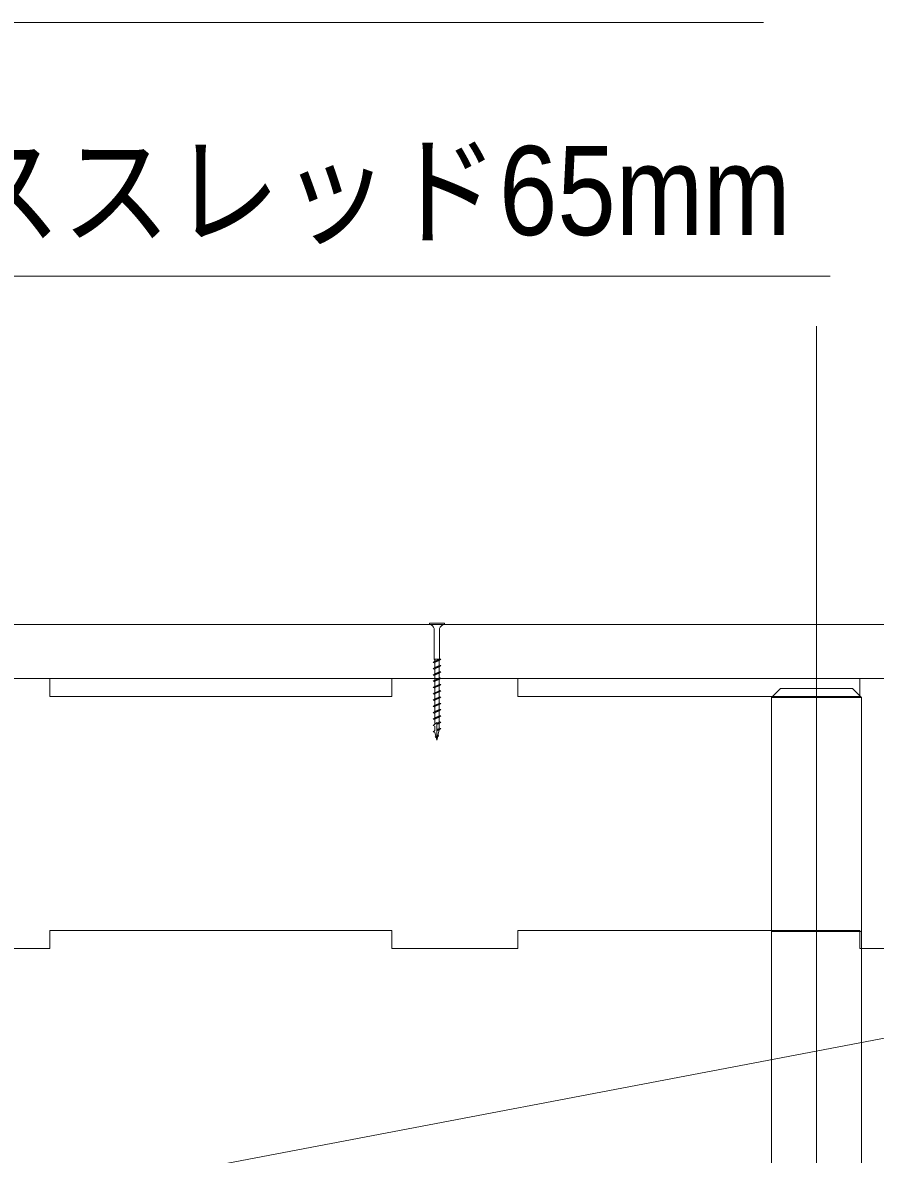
# Model space of a CAD drawing. Units: millimetres at full size, sheet at 1:20; details may follow other scales. Extents: x 0 to 5940, y 0 to 8400.
# Drawn here: x 2872 to 3346, y 2569 to 3198 of the extents above; entities that cross this region are included whole.
import ezdxf
from ezdxf.enums import TextEntityAlignment as Align

# ---------------------------------------------------------------- set-up
doc = ezdxf.new("R2010")
doc.units = ezdxf.units.MM
doc.header["$LTSCALE"] = 20
for name, color, linetype, lineweight in [('コーススレッド', 7, 'Continuous', 18), ('一般線', 7, 'Continuous', 20), ('床板材', 7, 'Continuous', 18), ('引出線', 7, 'Continuous', 13), ('角杭', 7, 'Continuous', 18)]:
    doc.layers.add(name, color=color, linetype=linetype, lineweight=lineweight)
doc.layers.add('文字', color=7, linetype='Continuous')
doc.styles.add('ＭＳ Ｐゴシック', font='')
doc.styles.get('ＭＳ Ｐゴシック').set_extended_font_data('MS PGothic')

msp = doc.modelspace()

# ---------------------------------------------------------------- linework, layer by layer
at = {"layer": 'コーススレッド'}
for p, q in [((3098.02, 2863.75), (3098.02, 2863.05)), ((3106.42, 2863.75), (3098.02, 2863.75)), ((3106.42, 2863.05), (3098.02, 2863.05)), ((3106.42, 2863.75), (3106.42, 2863.05)), ((3100.72, 2860.75), (3100.72, 2843.75)), ((3103.72, 2860.75), (3103.72, 2843.75)), ((3104.32, 2843.75), (3100.12, 2842)), ((3100.12, 2842), (3100.97, 2842.66)), ((3104.32, 2843.75), (3100.72, 2843.75)), ((3100.72, 2843.75), (3100.97, 2843.21)), ((3103.72, 2843.75), (3100.97, 2842.66)), ((3100.97, 2843.21), (3100.97, 2842.66)), ((3103.47, 2843.07), (3100.97, 2842.03)), ((3104.32, 2843.75), (3103.47, 2843.07)), ((3103.47, 2843.07), (3103.47, 2840.25)), ((3100.12, 2842), (3100.97, 2841.65)), ((3104.32, 2840.25), (3100.12, 2838.5)), ((3104.32, 2840.25), (3100.12, 2838.5)), ((3100.12, 2838.5), (3100.97, 2839.19)), ((3100.12, 2838.5), (3100.97, 2838.15)), ((3104.32, 2836.75), (3100.12, 2835)), ((3100.97, 2842.03), (3100.97, 2839.19)), ((3103.47, 2840.25), (3100.97, 2839.19)), ((3103.47, 2839.57), (3100.97, 2838.5)), ((3100.97, 2838.5), (3100.97, 2835.69)), ((3103.47, 2836.75), (3100.97, 2835.69)), ((3103.47, 2840.61), (3104.32, 2840.25)), ((3104.32, 2840.25), (3103.47, 2839.57)), ((3103.47, 2839.57), (3103.47, 2836.75)), ((3103.47, 2837.11), (3104.32, 2836.75)), ((3104.32, 2836.75), (3103.47, 2836.07)), ((3100.12, 2835), (3100.97, 2835.69)), ((3100.12, 2835), (3100.97, 2834.65)), ((3104.32, 2833.25), (3100.12, 2831.5)), ((3100.12, 2831.5), (3100.97, 2832.19)), ((3100.12, 2831.5), (3100.97, 2831.15)), ((3103.47, 2836.07), (3100.97, 2835)), ((3100.97, 2835), (3100.97, 2832.19)), ((3103.47, 2833.25), (3100.97, 2832.19)), ((3103.47, 2832.57), (3100.97, 2831.5)), ((3100.97, 2831.5), (3100.97, 2828.69)), ((3103.47, 2836.07), (3103.47, 2833.25)), ((3103.47, 2833.61), (3104.32, 2833.25)), ((3104.32, 2833.25), (3103.47, 2832.57)), ((3103.47, 2832.57), (3103.47, 2829.75)), ((3103.47, 2830.11), (3104.32, 2829.75)), ((3104.32, 2829.75), (3100.12, 2828)), ((3100.12, 2828), (3100.97, 2828.69)), ((3100.12, 2828), (3100.97, 2827.65)), ((3104.32, 2826.25), (3100.12, 2824.5)), ((3100.12, 2824.5), (3100.97, 2825.19)), ((3100.12, 2824.5), (3100.97, 2824.15)), ((3103.47, 2829.75), (3100.97, 2828.69)), ((3103.47, 2829.07), (3100.97, 2828)), ((3100.97, 2828), (3100.97, 2825.19)), ((3103.47, 2826.25), (3100.97, 2825.19)), ((3103.47, 2825.57), (3100.97, 2824.5)), ((3100.97, 2824.5), (3100.97, 2821.69)), ((3104.32, 2829.75), (3103.47, 2829.07)), ((3103.47, 2829.07), (3103.47, 2826.25)), ((3103.47, 2826.61), (3104.32, 2826.25)), ((3104.32, 2826.25), (3103.47, 2825.57)), ((3103.47, 2825.57), (3103.47, 2822.75)), ((3104.32, 2822.75), (3100.12, 2821)), ((3100.12, 2821), (3100.97, 2821.69)), ((3100.12, 2821), (3100.97, 2820.65)), ((3104.32, 2819.25), (3100.12, 2817.5)), ((3100.12, 2817.5), (3100.97, 2818.19)), ((3100.12, 2817.5), (3100.97, 2817.15)), ((3103.47, 2822.75), (3100.97, 2821.69)), ((3103.47, 2822.07), (3100.97, 2821)), ((3100.97, 2821), (3100.97, 2818.19)), ((3103.47, 2819.25), (3100.97, 2818.19)), ((3103.47, 2818.57), (3100.97, 2817.5)), ((3100.97, 2817.5), (3100.97, 2814.69)), ((3103.47, 2823.11), (3104.32, 2822.75)), ((3104.32, 2822.75), (3103.47, 2822.07)), ((3103.47, 2822.07), (3103.47, 2819.25)), ((3103.47, 2819.61), (3104.32, 2819.25)), ((3104.32, 2819.25), (3103.47, 2818.57)), ((3103.47, 2818.57), (3103.47, 2815.75)), ((3104.32, 2815.75), (3100.12, 2814)), ((3100.12, 2814), (3100.97, 2814.69)), ((3100.12, 2814), (3100.97, 2813.65)), ((3104.32, 2812.25), (3100.12, 2810.5)), ((3100.12, 2810.5), (3100.97, 2811.19)), ((3103.47, 2815.75), (3100.97, 2814.69)), ((3103.47, 2815.07), (3100.97, 2814)), ((3100.97, 2814), (3100.97, 2811.19)), ((3103.47, 2812.25), (3100.97, 2811.19)), ((3103.47, 2811.57), (3100.97, 2810.5)), ((3103.47, 2816.11), (3104.32, 2815.75)), ((3104.32, 2815.75), (3103.47, 2815.07)), ((3103.47, 2815.07), (3103.47, 2812.25)), ((3103.47, 2812.61), (3104.32, 2812.25)), ((3104.32, 2812.25), (3103.47, 2811.57)), ((3103.47, 2811.57), (3103.47, 2808.75)), ((3100.12, 2810.5), (3100.97, 2810.15)), ((3100.12, 2807), (3100.97, 2807.69)), ((3100.12, 2807), (3100.97, 2806.65)), ((3100.97, 2810.5), (3100.97, 2807.69)), ((3100.97, 2807.69), (3102.22, 2808.7)), ((3100.97, 2806.65), (3100.97, 2804.19)), ((3103.47, 2808.75), (3102.22, 2808.22)), ((3104.32, 2808.75), (3102.22, 2807.88)), ((3102.22, 2808.7), (3102.22, 2808.22)), ((3102.22, 2798.75), (3102.22, 2808.22)), ((3103.47, 2808.07), (3102.22, 2807.54)), ((3103.47, 2805.25), (3102.22, 2804.72)), ((3104.32, 2805.25), (3102.22, 2804.38)), ((3103.47, 2809.11), (3104.32, 2808.75)), ((3104.32, 2808.75), (3103.47, 2808.07)), ((3103.47, 2808.07), (3103.47, 2805.25)), ((3103.47, 2805.61), (3104.32, 2805.25)), ((3104.32, 2805.25), (3103.47, 2804.57)), ((3100.12, 2803.5), (3100.97, 2804.19)), ((3100.12, 2803.5), (3100.97, 2803.15)), ((3101.59, 2800.88), (3100.97, 2803.15)), ((3101.19, 2800.46), (3101.6, 2800.9)), ((3101.24, 2800.46), (3101.7, 2800.46)), ((3102.22, 2798.75), (3101.74, 2800.46)), ((3103.47, 2804.57), (3102.22, 2804.04)), ((3102.76, 2801.36), (3102.22, 2801.15)), ((3103.1, 2801.26), (3102.22, 2800.87)), ((3102.63, 2800.85), (3102.22, 2800.67)), ((3102.22, 2798.75), (3102.67, 2800.83)), ((3103.12, 2801.26), (3102.66, 2800.82)), ((3102.76, 2801.36), (3103.47, 2804.57)), ((3103.17, 2801.26), (3102.86, 2801.67))]:
    msp.add_line(p, q, dxfattribs=at)
for centre, radius, start, end in [((3097.84, 2860.11), 2.95, 12.61279, 86.53506), ((3106.66, 2860.04), 3.03, 94.54958, 166.30258)]:
    msp.add_arc(centre, radius, start, end, dxfattribs=at)
at = {"layer": '一般線'}
msp.add_line((3612.22, 2683.05), (1298.54, 2242.54), dxfattribs=at)
at = {"layer": '床板材'}
for p, q in [((3112.22, 2863.05), (2812.22, 2863.05)), ((3612.22, 2863.05), (3112.22, 2863.05)), ((3612.22, 2833.05), (1612.22, 2833.05)), ((2812.22, 2833.05), (3112.22, 2833.05)), ((2887.22, 2833.05), (2887.22, 2823.05)), ((3077.22, 2833.05), (3077.22, 2823.05)), ((3112.22, 2833.05), (3412.22, 2833.05)), ((3147.22, 2833.05), (3147.22, 2823.05)), ((3077.22, 2823.05), (2887.22, 2823.05)), ((3337.22, 2823.05), (3147.22, 2823.05)), ((2887.22, 2693.05), (3077.22, 2693.05)), ((2887.22, 2693.05), (2887.22, 2683.05)), ((3077.22, 2693.05), (3077.22, 2683.05)), ((3147.22, 2693.05), (3337.22, 2693.05)), ((3147.22, 2693.05), (3147.22, 2683.05)), ((2817.22, 2683.05), (2887.22, 2683.05)), ((3077.22, 2683.05), (3147.22, 2683.05)), ((3337.22, 2683.05), (3407.22, 2683.05))]:
    msp.add_line(p, q, dxfattribs=at)
at = {"layer": '引出線'}
for points in [[(2174.92, 2789.21), (2410.65, 3197.51), (3273.26, 3197.51), (3283.71, 3197.51)], [(2592.22, 2863.75), (2703.61, 3056.68), (3312.58, 3056.68), (3320.58, 3056.68)]]:
    msp.add_lwpolyline(points, dxfattribs=at)
at = {"layer": '角杭'}
for p, q in [((3313.03, 3028.79), (3313.03, 1980.52)), ((3337.22, 2833.05), (3337.22, 2823.05)), ((3288.03, 2822.51), (3293.03, 2827.51)), ((3293.03, 2827.51), (3333.03, 2827.51)), ((3338.03, 2822.51), (3333.03, 2827.51)), ((3288.03, 2822.51), (3338.03, 2822.51)), ((3288.03, 2822.51), (3288.03, 2692.51)), ((3338.03, 2822.51), (3338.03, 2692.51)), ((3288.03, 2692.51), (3338.03, 2692.51)), ((3288.03, 2692.51), (3288.03, 2157.51)), ((3337.22, 2693.05), (3337.22, 2683.05)), ((3338.03, 2117.51), (3338.03, 2692.51))]:
    msp.add_line(p, q, dxfattribs=at)

# ---------------------------------------------------------------- texts
at = {"layer": '文字', "style": 'ＭＳ Ｐゴシック', "width": 0.9}
msp.add_text('コーススレッド65mm', height=49.49, dxfattribs=at).set_placement((2711.45, 3064.63), align=Align.BOTTOM_LEFT)

doc.saveas('drawing.dxf')
